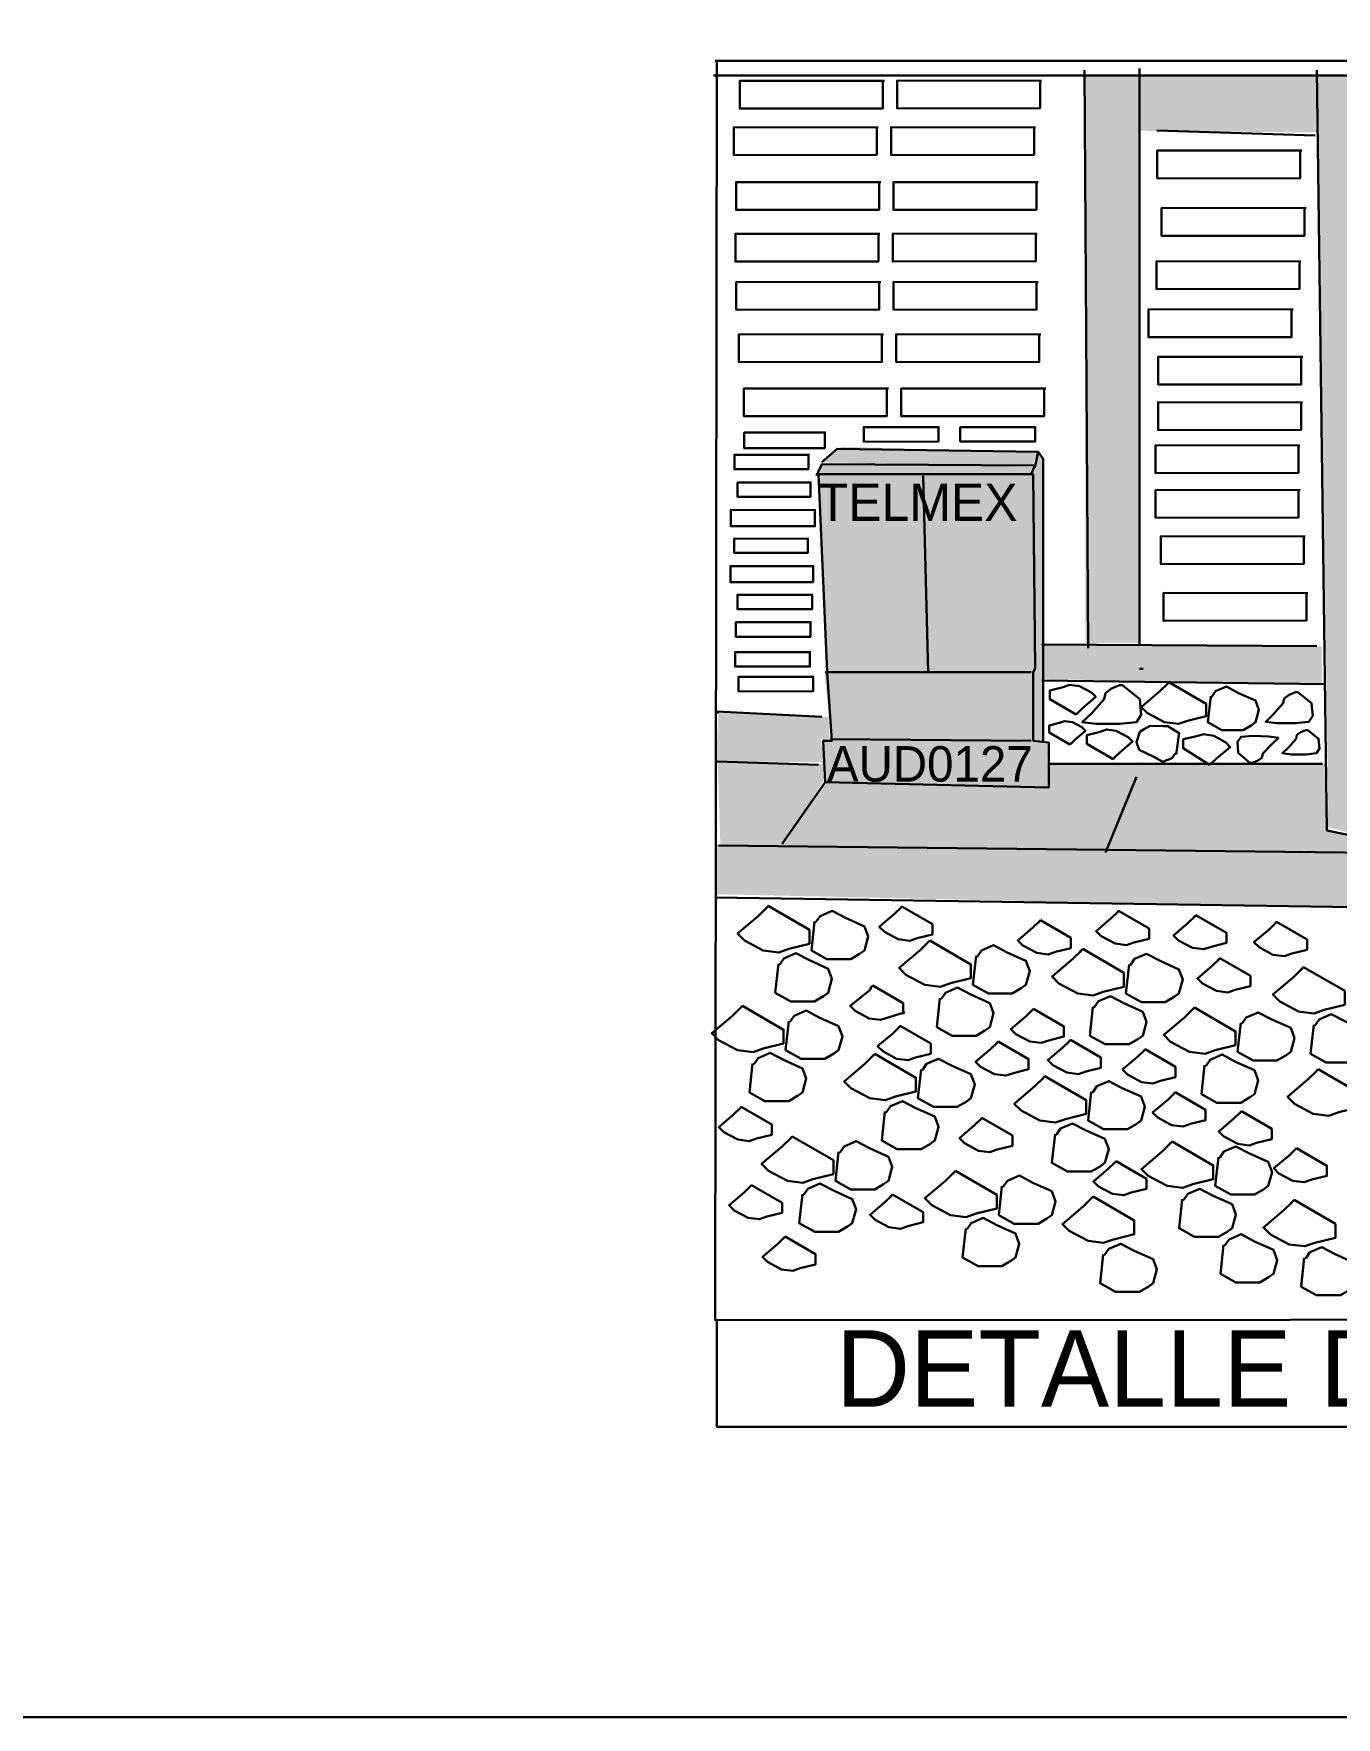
# Model space of a CAD drawing. Header units: millimetres. Extents: x 1234 to 13465, y -4218 to 5585.
# Drawn here: x 5218 to 5772, y 948 to 1664 of the extents above; entities that cross this region are included whole.
import ezdxf

# ---------------------------------------------------------------- set-up
doc = ezdxf.new("R2010")
doc.units = ezdxf.units.MM
doc.linetypes.add('TLSIGC_007', pattern=[28, 10, -1, 10, -1, 2, -1, 2, -1])
for name, color, linetype, lineweight in [('AZUL', 160, 'Continuous', 5), ('BANQUETA', 252, 'Continuous', 20), ('DATOS DEL LARGUILLO', 102, 'Continuous', 5), ('DISTRITO', 42, 'TLSIGC_007', 60), ('GRIS', 251, 'Continuous', 5), ('MARCOS CONSTRUCCION', 250, 'Continuous', 30), ('POSTE C.F.E.', 82, 'Continuous', 30), ('ROJO', 10, 'Continuous', 5)]:
    doc.layers.add(name, color=color, linetype=linetype, lineweight=lineweight)

msp = doc.modelspace()

# ---------------------------------------------------------------- hatches: boundary and pattern name
at = {"layer": 'AZUL'}
for points in [[(5551.77, 1475.88), (5554.02, 1481.9), (5561.63, 1488.25), (5645.1, 1485.66), (5642.85, 1479.98), (5553.35, 1481.57)], [(5643.1, 1362.83), (5647.61, 1363.16), (5647.36, 1482.99), (5645.35, 1485.24), (5642.01, 1476.3), (5642.85, 1475.88), (5644.68, 1394.25), (5643.1, 1391.66), (5643.1, 1361.74)], [(5551.52, 1477.05), (5641.76, 1476.3), (5643.1, 1479.64), (5552.94, 1481.15), (5552.94, 1476.64)], [(5556.03, 1392.07), (5552.52, 1476.64), (5643.85, 1476.64), (5643.85, 1393.49), (5642.43, 1391.66), (5555.28, 1392.49)], [(5557.87, 1363.16), (5643.1, 1362.83), (5643.6, 1392.49), (5554.52, 1392.07), (5557.53, 1363.58)]]:
    msp.add_hatch(color=256, dxfattribs=at).paths.add_polyline_path(points)
at = {"layer": 'BANQUETA'}
for points in [[(5510.24, 1319.29), (5509.07, 1354.97), (5554.11, 1353.22), (5554.11, 1346.2), (5536.56, 1318.12), (5507.9, 1318.71)], [(5555.28, 1346.78), (5536.56, 1318.12), (5675.18, 1316.95), (5689.81, 1353.8), (5648.86, 1353.22), (5649.45, 1343.36), (5554.11, 1345.61)], [(5689.22, 1353.22), (5767.6, 1353.22), (5769.36, 1325.14), (5782.81, 1322.22), (5802.03, 1325.14), (5800.94, 1345.03), (5828.43, 1343.86), (5838.96, 1315.78), (5674.6, 1316.95), (5689.81, 1354.47)], [(5508.82, 1318.79), (5840.55, 1315.53), (5836.54, 1290.63), (5507.98, 1297.9), (5507.98, 1319.54)]]:
    msp.add_hatch(color=256, dxfattribs=at).paths.add_polyline_path(points)
at = {"layer": 'GRIS'}
for points in [[(5664.82, 1646.01), (5688.8, 1646.01), (5688.8, 1404.69), (5665.49, 1404.69), (5665.49, 1645.26)], [(5764.26, 1621.86), (5688.8, 1622.61), (5688.8, 1646.01), (5764.26, 1646.01), (5763.51, 1623.37)], [(5647.61, 1404.36), (5766.26, 1403.27), (5766.26, 1387.14), (5647.61, 1389.4), (5647.36, 1403.61)], [(5508.48, 1354.64), (5509.49, 1375.95), (5556.28, 1373.36), (5556.78, 1363.16), (5552.94, 1363.58), (5554.52, 1353.89), (5507.73, 1354.64)], [(5553.77, 1363.16), (5554.52, 1344.86), (5649.2, 1343.36), (5649.53, 1362.49), (5568.73, 1364), (5553.35, 1362.83)]]:
    msp.add_hatch(color=256, dxfattribs=at).paths.add_polyline_path(points)
at = {"layer": 'POSTE C.F.E.'}
msp.add_hatch(color=256, dxfattribs=at).paths.add_polyline_path([(5768.52, 1326.4), (5784.9, 1322.3), (5802.44, 1325.89), (5793.67, 1646.76), (5763.92, 1645.76), (5769.02, 1325.39)])

# ---------------------------------------------------------------- linework, layer by layer
at = {"layer": 'MARCOS CONSTRUCCION'}
for p, q in [((5666.68, 1402.57), (5665.17, 1648.32)), ((5688.57, 1649.07), (5688.57, 1404.16)), ((5768.28, 1325.03), (5764.02, 1648.32)), ((5664.59, 1646.06), (5507.33, 1646.06)), ((5696, 1622.67), (5763.27, 1620.58)), ((5598.66, 1392.38), (5596.57, 1475.77)), ((5764.02, 1403.41), (5647.04, 1404.16)), ((5554.79, 1392.38), (5642.53, 1392.38)), ((5647.04, 1388.79), (5767.62, 1387.2)), ((5557.05, 1363.8), (5642.53, 1363.13)), ((5508.83, 1354.28), (5551.95, 1352.94)), ((5766.36, 1353.36), (5649.8, 1353.36)), ((5687.23, 1347.84), (5674.03, 1315.59)), ((5554.79, 1345.5), (5536.49, 1319.26))]:
    msp.add_line(p, q, dxfattribs=at)
for points in [[(1359.46, 3245.68), (1359.46, 5543.56), (7375.73, 5543.56), (7375.73, 947.8), (1275.9, 947.8), (1275.9, 3245.68), (1443.02, 3245.68), (1443.02, 947.8), (1443.02, 1073.14), (3030.65, 1073.14), (3030.65, 947.8)], [(5508.82, 1652.28), (5508.07, 1116.66), (6241.63, 1117.16), (6241.63, 1652.28), (5507.98, 1652.28)], [(5665.17, 1646.06), (6051.22, 1646.06), (6239.89, 1648.32)], [(5768.28, 1325.03), (5782.15, 1322.11), (5791.68, 1323.69), (5802.04, 1325.78), (5793.27, 1648.32)], [(5580.01, 1643.83), (5518.51, 1643.91), (5518.51, 1632.05), (5579.34, 1632.13), (5579.34, 1643.83)], [(5646.93, 1643.87), (5585.43, 1643.95), (5585.43, 1632.09), (5646.26, 1632.17), (5646.26, 1643.87)], [(5577.43, 1624.02), (5515.93, 1624.1), (5515.93, 1612.24), (5576.76, 1612.32), (5576.76, 1624.02)], [(5644.35, 1624.06), (5582.85, 1624.14), (5582.85, 1612.28), (5643.68, 1612.36), (5643.68, 1624.06)], [(5757.64, 1614.15), (5696.14, 1614.23), (5696.14, 1602.37), (5756.97, 1602.45), (5756.97, 1614.15)], [(5578.47, 1600.69), (5516.97, 1600.77), (5516.97, 1588.91), (5577.8, 1588.99), (5577.8, 1600.69)], [(5645.39, 1600.73), (5583.89, 1600.81), (5583.89, 1588.95), (5644.72, 1589.03), (5644.72, 1600.73)], [(5759.42, 1589.68), (5697.93, 1589.76), (5697.93, 1577.9), (5758.76, 1577.98), (5758.76, 1589.68)], [(5578.16, 1578.73), (5516.66, 1578.81), (5516.66, 1566.95), (5577.5, 1567.03), (5577.5, 1578.73)], [(5645.08, 1578.77), (5583.58, 1578.86), (5583.58, 1566.99), (5644.41, 1567.08), (5644.41, 1578.77)], [(5757.25, 1567.03), (5695.75, 1567.12), (5695.75, 1555.25), (5756.58, 1555.34), (5756.58, 1567.03)], [(5578.53, 1558.22), (5517.03, 1558.3), (5517.03, 1546.44), (5577.86, 1546.52), (5577.86, 1558.22)], [(5645.45, 1558.26), (5583.95, 1558.34), (5583.95, 1546.48), (5644.78, 1546.56), (5644.78, 1558.26)], [(5753.94, 1546.58), (5692.44, 1546.66), (5692.44, 1534.8), (5753.27, 1534.88), (5753.27, 1546.58)], [(5579.63, 1535.98), (5518.13, 1536.06), (5518.13, 1524.2), (5578.96, 1524.28), (5578.96, 1535.98)], [(5646.55, 1536.02), (5585.05, 1536.1), (5585.05, 1524.24), (5645.88, 1524.32), (5645.88, 1536.02)], [(5758.01, 1526.43), (5696.51, 1526.51), (5696.51, 1514.65), (5757.34, 1514.73), (5757.34, 1526.43)], [(5581.76, 1512.93), (5520.26, 1513.01), (5520.26, 1501.15), (5581.09, 1501.23), (5581.09, 1512.93)], [(5648.68, 1512.97), (5587.18, 1513.05), (5587.18, 1501.19), (5648.01, 1501.27), (5648.01, 1512.97)], [(5757.97, 1507.1), (5696.47, 1507.18), (5696.47, 1495.32), (5757.3, 1495.4), (5757.3, 1507.1)], [(5555.02, 1494.22), (5520.38, 1494.26), (5520.38, 1487.58), (5554.64, 1487.63), (5554.64, 1494.22)], [(5603.37, 1496.52), (5571.23, 1496.57), (5571.23, 1490.37), (5603.03, 1490.41), (5603.03, 1496.52)], [(5644.46, 1496.55), (5612.31, 1496.59), (5612.31, 1490.39), (5644.11, 1490.43), (5644.11, 1496.55)], [(5548.11, 1484.75), (5516.2, 1484.79), (5516.2, 1478.63), (5547.76, 1478.68), (5547.76, 1484.75)], [(5553.45, 1481.62), (5559.89, 1487.39), (5645.45, 1486.05), (5644.03, 1479.36)], [(5645.45, 1486.05), (5647.62, 1483.04), (5647.62, 1362.46)], [(5756.81, 1488.8), (5695.31, 1488.88), (5695.31, 1477.02), (5756.14, 1477.1), (5756.14, 1488.8)], [(5551.11, 1475.77), (5553.45, 1480.87), (5644.03, 1480.2), (5642.53, 1476.52)], [(5554.79, 1345.5), (5554.04, 1363.13), (5557.71, 1363.13), (5555.63, 1392.38), (5551.95, 1476.52), (5643.36, 1476.52), (5644.11, 1393.88), (5643.36, 1392.38), (5643.36, 1363.13), (5649.96, 1362.46), (5649.96, 1343.33), (5554.79, 1345.5)], [(5548.99, 1472.95), (5517.51, 1472.99), (5517.51, 1466.92), (5548.64, 1466.96), (5548.64, 1472.95)], [(5756.87, 1469.79), (5695.37, 1469.87), (5695.37, 1458.01), (5756.2, 1458.09), (5756.2, 1469.79)], [(5550.85, 1461.3), (5514.69, 1461.34), (5514.69, 1454.37), (5550.46, 1454.42), (5550.46, 1461.3)], [(5547.83, 1449.11), (5516.16, 1449.15), (5516.16, 1443.04), (5547.49, 1443.09), (5547.49, 1449.11)], [(5759.1, 1450.05), (5697.6, 1450.13), (5697.6, 1438.27), (5758.43, 1438.35), (5758.43, 1450.05)], [(5550.05, 1437.39), (5514.52, 1437.44), (5514.52, 1430.59), (5549.67, 1430.64), (5549.67, 1437.39)], [(5549.62, 1425.23), (5517.48, 1425.28), (5517.48, 1419.07), (5549.28, 1419.12), (5549.28, 1425.23)], [(5760.24, 1425.94), (5698.74, 1426.03), (5698.74, 1414.16), (5759.57, 1414.25), (5759.57, 1425.94)], [(5548.96, 1413.54), (5516.81, 1413.58), (5516.81, 1407.38), (5548.61, 1407.42), (5548.61, 1413.54)], [(5548.67, 1400.85), (5516.52, 1400.89), (5516.52, 1394.69), (5548.32, 1394.74), (5548.32, 1400.85)], [(5550.08, 1390.32), (5517.93, 1390.37), (5517.93, 1384.16), (5549.73, 1384.21), (5549.73, 1390.32)], [(5690.16, 1393.8), (5689.32, 1393.8), (5688.57, 1393.8)], [(5661.64, 1374.33), (5650.47, 1380.82), (5650.47, 1384.54), (5656.05, 1385.93), (5658.77, 1386.88), (5662.97, 1386.35), (5668.08, 1383.64), (5669.94, 1381.78), (5664.35, 1377.04), (5662.06, 1374.81), (5662.49, 1375.23), (5661.64, 1374.33)], [(5681.37, 1386.77), (5688.66, 1380.9), (5689.34, 1374.2), (5687.23, 1371.04), (5680.09, 1370.29), (5670.15, 1370.29), (5664.21, 1371.04), (5668.27, 1374.88), (5673.46, 1380.9), (5674.07, 1383.46), (5676.7, 1385.41), (5680.09, 1386.77), (5681.37, 1386.77)], [(5701.08, 1388.05), (5716.88, 1378.87), (5716.88, 1373.6), (5708.98, 1371.64), (5705.14, 1370.29), (5699.2, 1371.04), (5691.97, 1374.88), (5689.34, 1377.51), (5697.24, 1384.21), (5700.48, 1387.37), (5699.88, 1386.77), (5701.08, 1388.05)], [(5718.84, 1382.1), (5717.63, 1371.04), (5723.58, 1367.73), (5726.14, 1367.73), (5732.68, 1367.73), (5736.07, 1369.69), (5737.95, 1371.04), (5739.38, 1376.31), (5737.95, 1380.22), (5730.73, 1383.46), (5725.53, 1386.17), (5720.94, 1384.21), (5719.51, 1382.1), (5718.84, 1381.58), (5718.84, 1382.1)], [(5755.94, 1383.82), (5761.77, 1379.13), (5762.31, 1373.79), (5760.63, 1371.26), (5754.92, 1370.66), (5746.99, 1370.66), (5742.25, 1371.26), (5745.49, 1374.33), (5749.63, 1379.13), (5750.12, 1381.17), (5752.22, 1382.73), (5754.92, 1383.82), (5755.94, 1383.82)], [(5553.45, 1373.33), (5508.83, 1375.58), (5509.5, 1374.91)], [(5658.99, 1361.54), (5650.13, 1366.69), (5650.13, 1369.64), (5654.56, 1370.74), (5656.71, 1371.5), (5660.04, 1371.07), (5664.09, 1368.92), (5665.57, 1367.45), (5661.14, 1363.69), (5659.32, 1361.92), (5659.66, 1362.26), (5658.99, 1361.54)], [(5677.35, 1355.36), (5666.18, 1361.85), (5666.18, 1365.57), (5671.76, 1366.96), (5674.48, 1367.91), (5678.68, 1367.38), (5683.79, 1364.67), (5685.65, 1362.81), (5680.06, 1358.07), (5677.77, 1355.84), (5678.2, 1356.26), (5677.35, 1355.36)], [(5704.13, 1357.37), (5705.37, 1366.45), (5700.56, 1369.31), (5698.45, 1369.37), (5693.06, 1369.52), (5690.23, 1367.99), (5688.65, 1366.92), (5687.35, 1362.62), (5688.44, 1359.36), (5694.31, 1356.53), (5698.52, 1354.18), (5702.34, 1355.69), (5703.57, 1357.39), (5704.14, 1357.81), (5704.13, 1357.37)], [(5718.41, 1352.93), (5707.08, 1359.95), (5707.18, 1363.79), (5712.98, 1365.05), (5715.81, 1365.96), (5720.13, 1365.29), (5725.32, 1362.35), (5727.18, 1360.37), (5721.29, 1355.65), (5718.86, 1353.41), (5719.31, 1353.84), (5718.41, 1352.93)], [(5735.51, 1353.82), (5730.57, 1358.02), (5730.23, 1362.66), (5731.75, 1364.8), (5736.71, 1365.19), (5743.58, 1364.99), (5747.67, 1364.36), (5744.79, 1361.78), (5741.08, 1357.72), (5740.62, 1355.96), (5738.76, 1354.66), (5736.39, 1353.79), (5735.51, 1353.82)], [(5760.12, 1367.72), (5764.71, 1364.03), (5765.14, 1359.82), (5763.81, 1357.83), (5759.32, 1357.36), (5753.07, 1357.36), (5749.34, 1357.83), (5751.89, 1360.25), (5755.16, 1364.03), (5755.53, 1365.64), (5757.19, 1366.87), (5759.32, 1367.72), (5760.12, 1367.72)], [(5803.38, 1344.58), (5827.61, 1344.17), (5839.31, 1314.92), (5509.5, 1318.6)], [(5508, 1296.54), (5836.38, 1291.52), (5838.56, 1312.75)], [(5530.6, 1292.88), (5548.15, 1282.69), (5548.15, 1276.84), (5539.37, 1274.66), (5535.11, 1273.16), (5528.51, 1274), (5520.49, 1278.26), (5517.56, 1281.18), (5526.34, 1288.62), (5529.93, 1292.13), (5529.26, 1291.46), (5530.6, 1292.88)], [(5550.32, 1286.28), (5548.98, 1274), (5555.58, 1270.32), (5558.42, 1270.32), (5565.69, 1270.32), (5569.45, 1272.49), (5571.54, 1274), (5573.13, 1279.85), (5571.54, 1284.19), (5563.52, 1287.78), (5557.76, 1290.79), (5552.66, 1288.62), (5551.07, 1286.28), (5550.32, 1285.69), (5550.32, 1286.28)], [(5587.49, 1292.65), (5600.43, 1285.13), (5600.43, 1280.82), (5593.96, 1279.22), (5590.82, 1278.11), (5585.95, 1278.72), (5580.04, 1281.87), (5577.88, 1284.02), (5584.35, 1289.51), (5587, 1292.09), (5586.51, 1291.6), (5587.49, 1292.65)], [(5679.68, 1290.8), (5692.62, 1283.28), (5692.62, 1278.97), (5686.15, 1277.37), (5683.01, 1276.26), (5678.14, 1276.88), (5672.23, 1280.02), (5670.07, 1282.17), (5676.54, 1287.66), (5679.19, 1290.25), (5678.69, 1289.75), (5679.68, 1290.8)], [(5712.58, 1289.01), (5725.52, 1281.5), (5725.52, 1277.18), (5719.05, 1275.58), (5715.91, 1274.47), (5711.04, 1275.09), (5705.13, 1278.23), (5702.97, 1280.39), (5709.44, 1285.87), (5712.09, 1288.46), (5711.6, 1287.97), (5712.58, 1289.01)], [(5646.39, 1286.82), (5659.33, 1279.3), (5659.33, 1274.99), (5652.86, 1273.39), (5649.72, 1272.28), (5644.85, 1272.9), (5638.94, 1276.04), (5636.78, 1278.19), (5643.25, 1283.68), (5645.9, 1286.27), (5645.41, 1285.77), (5646.39, 1286.82)], [(5746.88, 1286.09), (5759.82, 1278.57), (5759.82, 1274.26), (5753.35, 1272.66), (5750.21, 1271.55), (5745.34, 1272.17), (5739.43, 1275.31), (5737.27, 1277.46), (5743.74, 1282.95), (5746.39, 1285.54), (5745.9, 1285.04), (5746.88, 1286.09)], [(5599.33, 1278.26), (5616.87, 1268.06), (5616.87, 1262.21), (5608.1, 1260.04), (5603.84, 1258.54), (5597.24, 1259.37), (5589.22, 1263.64), (5586.29, 1266.56), (5595.07, 1274), (5598.66, 1277.51), (5597.99, 1276.84), (5599.33, 1278.26)], [(5619.05, 1271.66), (5617.71, 1259.37), (5624.31, 1255.7), (5627.15, 1255.7), (5634.42, 1255.7), (5638.18, 1257.87), (5640.27, 1259.37), (5641.86, 1265.22), (5640.27, 1269.57), (5632.25, 1273.16), (5626.48, 1276.17), (5621.39, 1274), (5619.8, 1271.66), (5619.05, 1271.07), (5619.05, 1271.66)], [(5534.93, 1268.28), (5533.59, 1256), (5540.19, 1252.32), (5543.03, 1252.32), (5550.3, 1252.32), (5554.06, 1254.5), (5556.15, 1256), (5557.74, 1261.85), (5556.15, 1266.2), (5548.13, 1269.79), (5542.36, 1272.8), (5537.27, 1270.62), (5535.68, 1268.28), (5534.93, 1267.7), (5534.93, 1268.28)], [(5664.4, 1274.6), (5681.95, 1264.41), (5681.95, 1258.56), (5673.17, 1256.39), (5668.91, 1254.88), (5662.31, 1255.72), (5654.29, 1259.98), (5651.36, 1262.9), (5660.14, 1270.34), (5663.73, 1273.85), (5663.06, 1273.18), (5664.4, 1274.6)], [(5684.12, 1268), (5682.78, 1255.72), (5689.38, 1252.04), (5692.22, 1252.04), (5699.49, 1252.04), (5703.25, 1254.21), (5705.34, 1255.72), (5706.93, 1261.57), (5705.34, 1265.91), (5697.32, 1269.51), (5691.56, 1272.51), (5686.46, 1270.34), (5684.87, 1268), (5684.12, 1267.42), (5684.12, 1268)], [(5722.8, 1270.67), (5735.74, 1263.16), (5735.74, 1258.84), (5729.27, 1257.24), (5726.12, 1256.13), (5721.26, 1256.75), (5715.34, 1259.89), (5713.19, 1262.05), (5719.65, 1267.53), (5722.3, 1270.12), (5721.81, 1269.63), (5722.8, 1270.67)], [(5758.35, 1266.93), (5775.9, 1256.73), (5775.9, 1250.88), (5767.13, 1248.71), (5762.87, 1247.21), (5756.26, 1248.04), (5748.24, 1252.3), (5745.32, 1255.23), (5754.09, 1262.66), (5757.68, 1266.17), (5757.02, 1265.5), (5758.35, 1266.93)], [(5575.08, 1259.02), (5588.02, 1251.5), (5588.02, 1247.19), (5588.49, 1247.59), (5578.41, 1244.48), (5573.54, 1245.09), (5567.63, 1248.23), (5565.47, 1250.39), (5573.87, 1257.11), (5574.59, 1258.46), (5574.1, 1257.97), (5575.08, 1259.02)], [(5603.66, 1253.66), (5602.32, 1241.38), (5608.92, 1237.7), (5611.76, 1237.7), (5619.03, 1237.7), (5622.79, 1239.87), (5624.88, 1241.38), (5626.47, 1247.23), (5624.88, 1251.57), (5616.86, 1255.17), (5611.09, 1258.17), (5606, 1256), (5604.41, 1253.66), (5603.66, 1253.08), (5603.66, 1253.66)], [(5668.73, 1250.01), (5667.39, 1237.72), (5673.99, 1234.05), (5676.83, 1234.05), (5684.1, 1234.05), (5687.86, 1236.22), (5689.95, 1237.72), (5691.54, 1243.57), (5689.95, 1247.92), (5681.93, 1251.51), (5676.17, 1254.52), (5671.07, 1252.35), (5669.48, 1250.01), (5668.73, 1249.42), (5668.73, 1250.01)], [(5519.63, 1250.47), (5537.18, 1240.28), (5537.18, 1234.43), (5528.41, 1232.26), (5524.14, 1230.75), (5517.54, 1231.59), (5509.52, 1235.85), (5506.6, 1238.78), (5515.37, 1246.21), (5518.96, 1249.72), (5518.29, 1249.05), (5519.63, 1250.47)], [(5539.35, 1243.87), (5538.01, 1231.59), (5544.62, 1227.91), (5547.46, 1227.91), (5554.73, 1227.91), (5558.49, 1230.09), (5560.58, 1231.59), (5562.16, 1237.44), (5560.58, 1241.78), (5552.55, 1245.38), (5546.79, 1248.39), (5541.69, 1246.21), (5540.1, 1243.87), (5539.35, 1243.29), (5539.35, 1243.87)], [(5643.47, 1249.15), (5656.41, 1241.63), (5656.41, 1237.32), (5649.94, 1235.71), (5646.79, 1234.61), (5641.93, 1235.22), (5636.01, 1238.36), (5633.86, 1240.52), (5640.33, 1246), (5642.97, 1248.59), (5642.48, 1248.1), (5643.47, 1249.15)], [(5711.92, 1249.74), (5729.47, 1239.55), (5729.47, 1233.7), (5720.7, 1231.53), (5716.44, 1230.02), (5709.84, 1230.86), (5701.81, 1235.12), (5698.89, 1238.04), (5707.66, 1245.48), (5711.26, 1248.99), (5710.59, 1248.32), (5711.92, 1249.74)], [(5731.64, 1243.14), (5730.31, 1230.86), (5736.91, 1227.18), (5739.75, 1227.18), (5747.02, 1227.18), (5750.78, 1229.35), (5752.87, 1230.86), (5754.46, 1236.71), (5752.87, 1241.05), (5744.85, 1244.65), (5739.08, 1247.65), (5733.98, 1245.48), (5732.4, 1243.14), (5731.64, 1242.56), (5731.64, 1243.14)], [(5762.68, 1242.33), (5761.34, 1230.05), (5767.95, 1226.37), (5770.79, 1226.37), (5778.06, 1226.37), (5781.82, 1228.54), (5783.91, 1230.05), (5785.49, 1235.89), (5783.91, 1240.24), (5775.88, 1243.83), (5770.12, 1246.84), (5765.02, 1244.67), (5763.43, 1242.33), (5762.68, 1241.74), (5762.68, 1242.33)], [(5586.78, 1241.86), (5599.72, 1234.34), (5599.72, 1230.03), (5593.25, 1228.42), (5590.11, 1227.31), (5585.24, 1227.93), (5579.33, 1231.07), (5577.17, 1233.23), (5583.64, 1238.71), (5586.29, 1241.3), (5585.8, 1240.81), (5586.78, 1241.86)], [(5628.44, 1235.28), (5641.38, 1227.76), (5641.38, 1223.45), (5634.91, 1221.84), (5631.76, 1220.73), (5626.9, 1221.35), (5620.98, 1224.49), (5618.83, 1226.65), (5625.3, 1232.13), (5627.94, 1234.72), (5627.45, 1234.23), (5628.44, 1235.28)], [(5659.21, 1235.94), (5672.15, 1228.43), (5672.15, 1224.11), (5665.68, 1222.51), (5662.54, 1221.4), (5657.67, 1222.02), (5651.75, 1225.16), (5649.6, 1227.32), (5656.07, 1232.8), (5658.72, 1235.39), (5658.22, 1234.9), (5659.21, 1235.94)], [(5690.97, 1231.94), (5703.91, 1224.43), (5703.91, 1220.11), (5697.44, 1218.51), (5694.3, 1217.4), (5689.43, 1218.02), (5683.52, 1221.16), (5681.36, 1223.32), (5687.83, 1228.8), (5690.48, 1231.39), (5689.99, 1230.9), (5690.97, 1231.94)], [(5523.96, 1225.88), (5522.62, 1213.59), (5529.22, 1209.92), (5532.07, 1209.92), (5539.33, 1209.92), (5543.09, 1212.09), (5545.18, 1213.59), (5546.77, 1219.44), (5545.18, 1223.79), (5537.16, 1227.38), (5531.4, 1230.39), (5526.3, 1228.22), (5524.71, 1225.88), (5523.96, 1225.29), (5523.96, 1225.88)], [(5575.93, 1230), (5593.48, 1219.81), (5593.48, 1213.96), (5584.7, 1211.79), (5580.44, 1210.28), (5573.84, 1211.12), (5565.82, 1215.38), (5562.89, 1218.3), (5571.67, 1225.74), (5575.26, 1229.25), (5574.59, 1228.58), (5575.93, 1230)], [(5595.65, 1223.4), (5594.31, 1211.12), (5600.91, 1207.44), (5603.76, 1207.44), (5611.03, 1207.44), (5614.79, 1209.61), (5616.87, 1211.12), (5618.46, 1216.97), (5616.87, 1221.31), (5608.85, 1224.9), (5603.09, 1227.91), (5597.99, 1225.74), (5596.4, 1223.4), (5595.65, 1222.82), (5595.65, 1223.4)], [(5716.25, 1225.15), (5714.92, 1212.86), (5721.52, 1209.19), (5724.36, 1209.19), (5731.63, 1209.19), (5735.39, 1211.36), (5737.48, 1212.86), (5739.07, 1218.71), (5737.48, 1223.06), (5729.46, 1226.65), (5723.69, 1229.66), (5718.59, 1227.49), (5717.01, 1225.15), (5716.25, 1224.56), (5716.25, 1225.15)], [(5648.31, 1220.5), (5665.86, 1210.3), (5665.86, 1204.45), (5657.09, 1202.28), (5652.83, 1200.78), (5646.23, 1201.61), (5638.2, 1205.87), (5635.28, 1208.8), (5644.05, 1216.24), (5647.65, 1219.74), (5646.98, 1219.08), (5648.31, 1220.5)], [(5668.03, 1213.9), (5666.7, 1201.61), (5673.3, 1197.94), (5676.14, 1197.94), (5683.41, 1197.94), (5687.17, 1200.11), (5689.26, 1201.61), (5690.85, 1207.46), (5689.26, 1211.81), (5681.24, 1215.4), (5675.47, 1218.41), (5670.37, 1216.24), (5668.79, 1213.9), (5668.03, 1213.31), (5668.03, 1213.9)], [(5764.57, 1223.42), (5782.11, 1213.23), (5782.11, 1207.38), (5773.34, 1205.21), (5769.08, 1203.7), (5762.48, 1204.54), (5754.46, 1208.8), (5751.53, 1211.72), (5760.31, 1219.16), (5763.9, 1222.67), (5763.23, 1222), (5764.57, 1223.42)], [(5703.75, 1213.64), (5716.68, 1206.13), (5716.68, 1201.81), (5710.21, 1200.21), (5707.07, 1199.1), (5702.21, 1199.72), (5696.29, 1202.86), (5694.13, 1205.02), (5700.6, 1210.5), (5703.25, 1213.09), (5702.76, 1212.6), (5703.75, 1213.64)], [(5519.17, 1207.43), (5532.11, 1199.91), (5532.11, 1195.6), (5525.64, 1194), (5522.5, 1192.89), (5517.63, 1193.5), (5511.72, 1196.65), (5509.56, 1198.8), (5516.03, 1204.29), (5518.68, 1206.87), (5518.19, 1206.38), (5519.17, 1207.43)], [(5580.26, 1205.41), (5578.92, 1193.12), (5585.52, 1189.45), (5588.36, 1189.45), (5595.63, 1189.45), (5599.39, 1191.62), (5601.48, 1193.12), (5603.07, 1198.97), (5601.48, 1203.32), (5593.46, 1206.91), (5587.7, 1209.92), (5582.6, 1207.75), (5581.01, 1205.41), (5580.26, 1204.82), (5580.26, 1205.41)], [(5731.89, 1205.6), (5744.83, 1198.08), (5744.83, 1193.77), (5738.36, 1192.17), (5735.22, 1191.06), (5730.35, 1191.68), (5724.44, 1194.82), (5722.28, 1196.98), (5728.75, 1202.46), (5731.4, 1205.05), (5730.91, 1204.55), (5731.89, 1205.6)], [(5621.55, 1202.74), (5634.49, 1195.22), (5634.49, 1190.91), (5628.02, 1189.31), (5624.88, 1188.2), (5620.01, 1188.81), (5614.1, 1191.96), (5611.94, 1194.11), (5618.41, 1199.6), (5621.06, 1202.18), (5620.57, 1201.69), (5621.55, 1202.74)], [(5652.64, 1195.9), (5651.31, 1183.62), (5657.91, 1179.94), (5660.75, 1179.94), (5668.02, 1179.94), (5671.78, 1182.11), (5673.87, 1183.62), (5675.45, 1189.47), (5673.87, 1193.81), (5665.85, 1197.4), (5660.08, 1200.41), (5654.98, 1198.24), (5653.39, 1195.9), (5652.64, 1195.32), (5652.64, 1195.9)], [(5540.83, 1194.91), (5558.38, 1184.71), (5558.38, 1178.86), (5549.61, 1176.69), (5545.35, 1175.19), (5538.75, 1176.02), (5530.72, 1180.28), (5527.8, 1183.21), (5536.57, 1190.65), (5540.17, 1194.15), (5539.5, 1193.49), (5540.83, 1194.91)], [(5560.55, 1188.31), (5559.22, 1176.02), (5565.82, 1172.35), (5568.66, 1172.35), (5575.93, 1172.35), (5579.69, 1174.52), (5581.78, 1176.02), (5583.37, 1181.87), (5581.78, 1186.22), (5573.76, 1189.81), (5567.99, 1192.82), (5562.89, 1190.65), (5561.31, 1188.31), (5560.55, 1187.72), (5560.55, 1188.31)], [(5702.42, 1192.71), (5719.97, 1182.52), (5719.97, 1176.67), (5711.19, 1174.5), (5706.93, 1172.99), (5700.33, 1173.83), (5692.31, 1178.09), (5689.38, 1181.01), (5698.16, 1188.45), (5701.75, 1191.96), (5701.08, 1191.29), (5702.42, 1192.71)], [(5722.14, 1186.11), (5720.8, 1173.83), (5727.4, 1170.15), (5730.24, 1170.15), (5737.51, 1170.15), (5741.27, 1172.32), (5743.36, 1173.83), (5744.95, 1179.68), (5743.36, 1184.02), (5735.34, 1187.62), (5729.58, 1190.62), (5724.48, 1188.45), (5722.89, 1186.11), (5722.14, 1185.53), (5722.14, 1186.11)], [(5755.35, 1189.94), (5768.29, 1182.43), (5768.29, 1178.11), (5761.82, 1176.51), (5758.68, 1175.4), (5753.81, 1176.02), (5747.9, 1179.16), (5745.74, 1181.32), (5752.21, 1186.8), (5754.86, 1189.39), (5754.37, 1188.9), (5755.35, 1189.94)], [(5678.58, 1184.4), (5691.52, 1176.88), (5691.52, 1172.57), (5685.05, 1170.97), (5681.91, 1169.86), (5677.04, 1170.47), (5671.13, 1173.62), (5668.97, 1175.77), (5675.44, 1181.26), (5678.09, 1183.84), (5677.6, 1183.35), (5678.58, 1184.4)], [(5545.16, 1170.31), (5543.83, 1158.03), (5550.43, 1154.35), (5553.27, 1154.35), (5560.54, 1154.35), (5564.3, 1156.52), (5566.39, 1158.03), (5567.98, 1163.88), (5566.39, 1168.22), (5558.37, 1171.81), (5552.6, 1174.82), (5547.5, 1172.65), (5545.92, 1170.31), (5545.16, 1169.73), (5545.16, 1170.31)], [(5610.29, 1180.28), (5627.84, 1170.09), (5627.84, 1164.24), (5619.07, 1162.07), (5614.81, 1160.56), (5608.21, 1161.4), (5600.18, 1165.66), (5597.26, 1168.59), (5606.03, 1176.02), (5609.63, 1179.53), (5608.96, 1178.86), (5610.29, 1180.28)], [(5630.01, 1173.68), (5628.68, 1161.4), (5635.28, 1157.72), (5638.12, 1157.72), (5645.39, 1157.72), (5649.15, 1159.9), (5651.24, 1161.4), (5652.83, 1167.25), (5651.24, 1171.59), (5643.22, 1175.19), (5637.45, 1178.19), (5632.35, 1176.02), (5630.77, 1173.68), (5630.01, 1173.1), (5630.01, 1173.68)], [(5523.56, 1174.2), (5536.5, 1166.69), (5536.5, 1162.37), (5530.03, 1160.77), (5526.89, 1159.66), (5522.02, 1160.28), (5516.1, 1163.42), (5513.95, 1165.58), (5520.42, 1171.06), (5523.07, 1173.65), (5522.57, 1173.16), (5523.56, 1174.2)], [(5583.53, 1170.18), (5596.47, 1162.67), (5596.47, 1158.35), (5590, 1156.75), (5586.86, 1155.64), (5581.99, 1156.26), (5576.08, 1159.4), (5573.92, 1161.56), (5580.39, 1167.04), (5583.04, 1169.63), (5582.55, 1169.14), (5583.53, 1170.18)], [(5668.79, 1169.32), (5686.33, 1159.12), (5686.33, 1153.27), (5677.56, 1151.1), (5673.3, 1149.6), (5666.7, 1150.43), (5658.68, 1154.69), (5655.75, 1157.62), (5664.53, 1165.05), (5668.12, 1168.56), (5667.45, 1167.9), (5668.79, 1169.32)], [(5706.75, 1168.12), (5705.41, 1155.83), (5712.01, 1152.16), (5714.85, 1152.16), (5722.12, 1152.16), (5725.88, 1154.33), (5727.97, 1155.83), (5729.56, 1161.68), (5727.97, 1166.03), (5719.95, 1169.62), (5714.18, 1172.63), (5709.09, 1170.46), (5707.5, 1168.12), (5706.75, 1167.53), (5706.75, 1168.12)], [(5754.33, 1167.85), (5771.88, 1157.66), (5771.88, 1151.81), (5763.11, 1149.64), (5758.84, 1148.13), (5752.24, 1148.97), (5744.22, 1153.23), (5741.3, 1156.16), (5750.07, 1163.59), (5753.66, 1167.1), (5752.99, 1166.43), (5754.33, 1167.85)], [(5614.62, 1155.69), (5613.29, 1143.4), (5619.89, 1139.73), (5622.73, 1139.73), (5630, 1139.73), (5633.76, 1141.9), (5635.85, 1143.4), (5637.43, 1149.25), (5635.85, 1153.6), (5627.83, 1157.19), (5622.06, 1160.2), (5616.96, 1158.03), (5615.37, 1155.69), (5614.62, 1155.1), (5614.62, 1155.69)], [(5724.32, 1148.74), (5722.98, 1136.46), (5729.58, 1132.78), (5732.42, 1132.78), (5739.69, 1132.78), (5743.45, 1134.95), (5745.54, 1136.46), (5747.13, 1142.31), (5745.54, 1146.65), (5737.52, 1150.25), (5731.75, 1153.25), (5726.66, 1151.08), (5725.07, 1148.74), (5724.32, 1148.16), (5724.32, 1148.74)], [(5537.8, 1152.27), (5550.73, 1144.75), (5550.73, 1140.44), (5544.27, 1138.84), (5541.12, 1137.73), (5536.26, 1138.34), (5530.34, 1141.49), (5528.18, 1143.64), (5534.65, 1149.13), (5537.3, 1151.71), (5536.81, 1151.22), (5537.8, 1152.27)], [(5673.12, 1144.72), (5671.78, 1132.44), (5678.38, 1128.76), (5681.22, 1128.76), (5688.49, 1128.76), (5692.25, 1130.93), (5694.34, 1132.44), (5695.93, 1138.29), (5694.34, 1142.63), (5686.32, 1146.22), (5680.55, 1149.23), (5675.45, 1147.06), (5673.87, 1144.72), (5673.12, 1144.13), (5673.12, 1144.72)], [(5758.66, 1143.26), (5757.32, 1130.97), (5763.92, 1127.3), (5766.77, 1127.3), (5774.03, 1127.3), (5777.8, 1129.47), (5779.88, 1130.97), (5781.47, 1136.82), (5779.88, 1141.17), (5771.86, 1144.76), (5766.1, 1147.77), (5761, 1145.6), (5759.41, 1143.26), (5758.66, 1142.67), (5758.66, 1143.26)], [(5508.82, 1117.08), (5508.82, 1071.29), (6241.63, 1071.37), (6241.63, 1116.33)]]:
    msp.add_lwpolyline(points, dxfattribs=at)

# ---------------------------------------------------------------- texts
at = {"layer": 'DATOS DEL LARGUILLO'}
msp.add_text('DETALLE DE C.D AUD0127 F/E', height=32.5881, dxfattribs=at).set_placement((5559.45, 1079.88))
at = {"layer": 'DISTRITO'}
msp.add_text('AUD0127', height=15.092, dxfattribs=at).set_placement((5555.6, 1345.78))
at = {"layer": 'ROJO'}
msp.add_text('TELMEX', height=15.879, dxfattribs=at).set_placement((5551.71, 1456.67))

doc.saveas('drawing.dxf')
